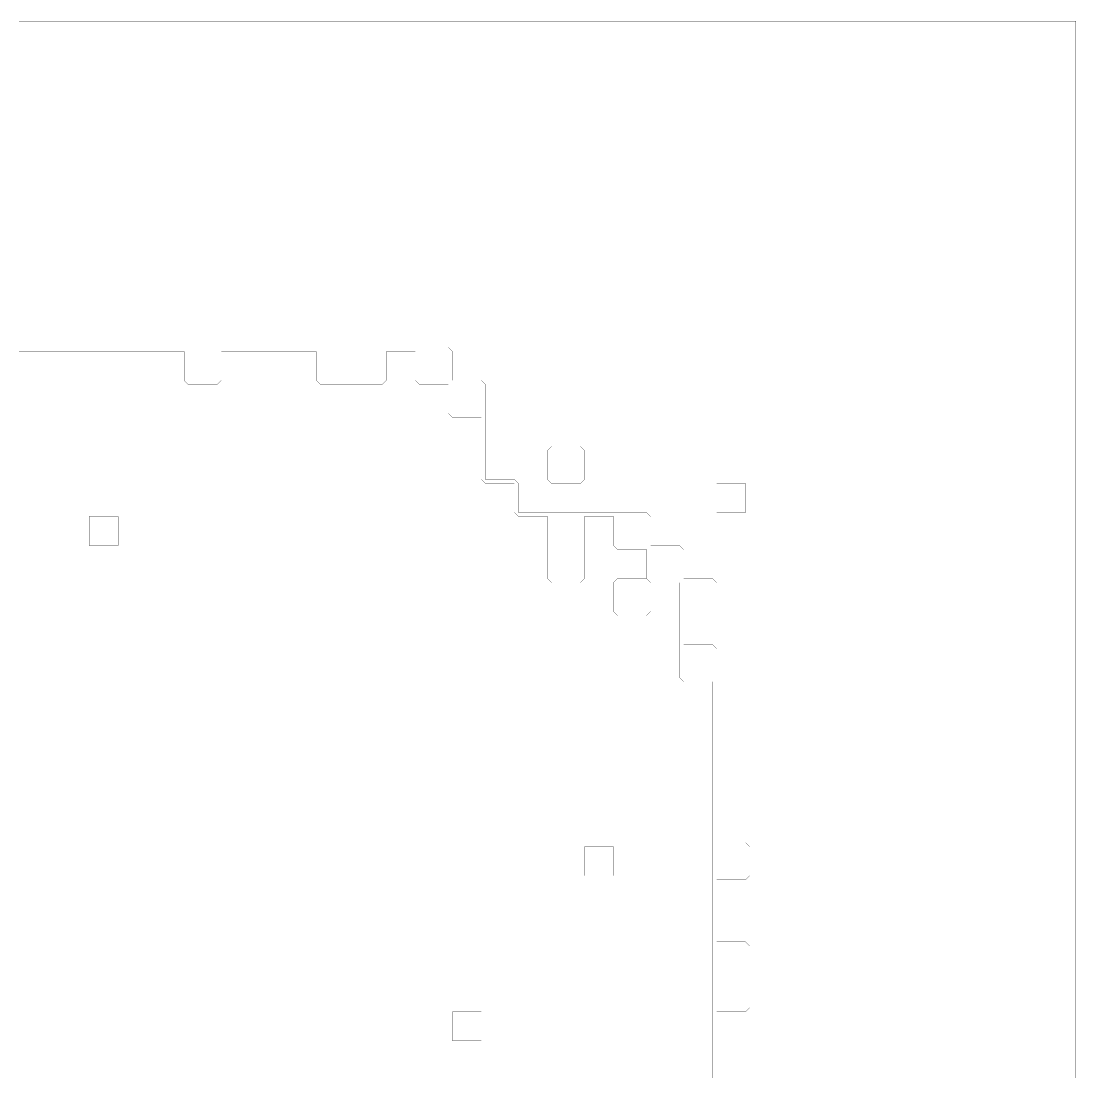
# Model space of a CAD drawing. Header units: metres. Extents: x 0 to 4990, y -4990 to 0.
# Drawn here: x 2495 to 4990, y -2495 to 0 of the extents above; entities that cross this region are included whole.
import ezdxf

# ---------------------------------------------------------------- set-up
doc = ezdxf.new("R2010")
doc.units = ezdxf.units.M
for name, color, linetype in [('conductor', 1, 'Continuous'), ('dielectric', 8, 'Continuous'), ('substrate', 5, 'Continuous')]:
    doc.layers.add(name, color=color, linetype=linetype)

msp = doc.modelspace()

# ---------------------------------------------------------------- linework, layer by layer
at = {"layer": 'conductor', "const_width": 0.5}
msp.add_lwpolyline([(4130.859375, -2500), (4130.859375, -2490.234375), (4130.859375, -2480.46875), (4130.859375, -2470.703125), (4130.859375, -2460.9375), (4130.859375, -2451.171875), (4130.859375, -2441.40625), (4130.859375, -2431.640625), (4130.859375, -2421.875), (4130.859375, -2412.109375), (4130.859375, -2402.34375), (4130.859375, -2392.578125), (4130.859375, -2382.8125), (4130.859375, -2373.046875), (4130.859375, -2363.28125), (4130.859375, -2353.515625), (4130.859375, -2343.75), (4130.859375, -2333.984375), (4130.859375, -2324.21875), (4130.859375, -2314.453125), (4130.859375, -2304.6875), (4130.859375, -2294.921875), (4130.859375, -2285.15625), (4130.859375, -2275.390625), (4130.859375, -2265.625), (4130.859375, -2255.859375), (4130.859375, -2246.09375), (4130.859375, -2236.328125), (4130.859375, -2226.5625), (4130.859375, -2216.796875), (4130.859375, -2207.03125), (4130.859375, -2197.265625), (4130.859375, -2187.5), (4130.859375, -2177.734375), (4130.859375, -2167.96875), (4130.859375, -2158.203125), (4130.859375, -2148.4375), (4130.859375, -2138.671875), (4130.859375, -2128.90625), (4130.859375, -2119.140625), (4130.859375, -2109.375), (4130.859375, -2099.609375), (4130.859375, -2089.84375), (4130.859375, -2080.078125), (4130.859375, -2070.3125), (4130.859375, -2060.546875), (4130.859375, -2050.78125), (4130.859375, -2041.015625), (4130.859375, -2031.25), (4130.859375, -2021.484375), (4130.859375, -2011.71875), (4130.859375, -2001.953125), (4130.859375, -1992.1875), (4130.859375, -1982.421875), (4130.859375, -1972.65625), (4130.859375, -1962.890625), (4130.859375, -1953.125), (4130.859375, -1943.359375), (4130.859375, -1933.59375), (4130.859375, -1923.828125), (4130.859375, -1914.0625), (4130.859375, -1904.296875), (4130.859375, -1894.53125), (4130.859375, -1884.765625), (4130.859375, -1875), (4130.859375, -1865.234375), (4130.859375, -1855.46875), (4130.859375, -1845.703125), (4130.859375, -1835.9375), (4130.859375, -1826.171875), (4130.859375, -1816.40625), (4130.859375, -1806.640625), (4130.859375, -1796.875), (4130.859375, -1787.109375), (4130.859375, -1777.34375), (4130.859375, -1767.578125), (4130.859375, -1757.8125), (4130.859375, -1748.046875), (4130.859375, -1738.28125), (4130.859375, -1728.515625), (4130.859375, -1718.75), (4130.859375, -1708.984375), (4130.859375, -1699.21875), (4130.859375, -1689.453125), (4130.859375, -1679.6875), (4130.859375, -1669.921875), (4130.859375, -1660.15625), (4130.859375, -1650.390625), (4130.859375, -1640.625), (4130.859375, -1630.859375), (4130.859375, -1621.09375), (4130.859375, -1611.328125), (4130.859375, -1601.5625), (4130.859375, -1591.796875), (4130.859375, -1582.03125), (4130.859375, -1572.265625), (4130.859375, -1562.5), (4121.09375, -1562.5), (4111.328125, -1562.5), (4101.5625, -1562.5), (4091.796875, -1562.5), (4082.03125, -1562.5), (4072.265625, -1562.5), (4062.5, -1562.5), (4052.734375, -1552.734375), (4052.734375, -1542.96875), (4052.734375, -1533.203125), (4052.734375, -1523.4375), (4052.734375, -1513.671875), (4052.734375, -1503.90625), (4052.734375, -1494.140625), (4052.734375, -1484.375), (4052.734375, -1474.609375), (4052.734375, -1464.84375), (4052.734375, -1455.078125), (4052.734375, -1445.3125), (4052.734375, -1435.546875), (4052.734375, -1425.78125), (4052.734375, -1416.015625), (4052.734375, -1406.25), (4052.734375, -1396.484375), (4052.734375, -1386.71875), (4052.734375, -1376.953125), (4052.734375, -1367.1875), (4052.734375, -1357.421875), (4052.734375, -1347.65625), (4052.734375, -1337.890625), (4052.734375, -1328.125), (4042.96875, -1328.125), (4033.203125, -1328.125), (4023.4375, -1328.125), (4013.671875, -1328.125), (4003.90625, -1328.125), (3994.140625, -1328.125), (3984.375, -1328.125), (3974.609375, -1318.359375), (3974.609375, -1308.59375), (3974.609375, -1298.828125), (3974.609375, -1289.0625), (3974.609375, -1279.296875), (3974.609375, -1269.53125), (3974.609375, -1259.765625), (3974.609375, -1250), (3964.84375, -1250), (3955.078125, -1250), (3945.3125, -1250), (3935.546875, -1250), (3925.78125, -1250), (3916.015625, -1250), (3906.25, -1250), (3896.484375, -1240.234375), (3896.484375, -1230.46875), (3896.484375, -1220.703125), (3896.484375, -1210.9375), (3896.484375, -1201.171875), (3896.484375, -1191.40625), (3896.484375, -1181.640625), (3896.484375, -1171.875), (3886.71875, -1171.875), (3876.953125, -1171.875), (3867.1875, -1171.875), (3857.421875, -1171.875), (3847.65625, -1171.875), (3837.890625, -1171.875), (3828.125, -1171.875), (3828.125, -1181.640625), (3828.125, -1191.40625), (3828.125, -1201.171875), (3828.125, -1210.9375), (3828.125, -1220.703125), (3828.125, -1230.46875), (3828.125, -1240.234375), (3828.125, -1250), (3828.125, -1259.765625), (3828.125, -1269.53125), (3828.125, -1279.296875), (3828.125, -1289.0625), (3828.125, -1298.828125), (3828.125, -1308.59375), (3828.125, -1318.359375), (3818.359375, -1328.125), (3808.59375, -1328.125), (3798.828125, -1328.125), (3789.0625, -1328.125), (3779.296875, -1328.125), (3769.53125, -1328.125), (3759.765625, -1328.125), (3750, -1328.125), (3740.234375, -1318.359375), (3740.234375, -1308.59375), (3740.234375, -1298.828125), (3740.234375, -1289.0625), (3740.234375, -1279.296875), (3740.234375, -1269.53125), (3740.234375, -1259.765625), (3740.234375, -1250), (3740.234375, -1240.234375), (3740.234375, -1230.46875), (3740.234375, -1220.703125), (3740.234375, -1210.9375), (3740.234375, -1201.171875), (3740.234375, -1191.40625), (3740.234375, -1181.640625), (3740.234375, -1171.875), (3730.46875, -1171.875), (3720.703125, -1171.875), (3710.9375, -1171.875), (3701.171875, -1171.875), (3691.40625, -1171.875), (3681.640625, -1171.875), (3671.875, -1171.875), (3662.109375, -1162.109375), (3662.109375, -1152.34375), (3662.109375, -1142.578125), (3662.109375, -1132.8125), (3662.109375, -1123.046875), (3662.109375, -1113.28125), (3662.109375, -1103.515625), (3662.109375, -1093.75), (3652.34375, -1093.75), (3642.578125, -1093.75), (3632.8125, -1093.75), (3623.046875, -1093.75), (3613.28125, -1093.75), (3603.515625, -1093.75), (3593.75, -1093.75), (3583.984375, -1083.984375), (3583.984375, -1074.21875), (3583.984375, -1064.453125), (3583.984375, -1054.6875), (3583.984375, -1044.921875), (3583.984375, -1035.15625), (3583.984375, -1025.390625), (3583.984375, -1015.625), (3583.984375, -1005.859375), (3583.984375, -996.09375), (3583.984375, -986.328125), (3583.984375, -976.5625), (3583.984375, -966.796875), (3583.984375, -957.03125), (3583.984375, -947.265625), (3583.984375, -937.5), (3574.21875, -937.5), (3564.453125, -937.5), (3554.6875, -937.5), (3544.921875, -937.5), (3535.15625, -937.5), (3525.390625, -937.5), (3515.625, -937.5), (3505.859375, -927.734375), (3505.859375, -917.96875), (3505.859375, -908.203125), (3505.859375, -898.4375), (3505.859375, -888.671875), (3505.859375, -878.90625), (3505.859375, -869.140625), (3505.859375, -859.375), (3496.09375, -859.375), (3486.328125, -859.375), (3476.5625, -859.375), (3466.796875, -859.375), (3457.03125, -859.375), (3447.265625, -859.375), (3437.5, -859.375), (3427.734375, -849.609375), (3427.734375, -839.84375), (3427.734375, -830.078125), (3427.734375, -820.3125), (3427.734375, -810.546875), (3427.734375, -800.78125), (3427.734375, -791.015625), (3427.734375, -781.25), (3417.96875, -781.25), (3408.203125, -781.25), (3398.4375, -781.25), (3388.671875, -781.25), (3378.90625, -781.25), (3369.140625, -781.25), (3359.375, -781.25), (3359.375, -791.015625), (3359.375, -800.78125), (3359.375, -810.546875), (3359.375, -820.3125), (3359.375, -830.078125), (3359.375, -839.84375), (3359.375, -849.609375), (3349.609375, -859.375), (3339.84375, -859.375), (3330.078125, -859.375), (3320.3125, -859.375), (3310.546875, -859.375), (3300.78125, -859.375), (3291.015625, -859.375), (3281.25, -859.375), (3271.484375, -859.375), (3261.71875, -859.375), (3251.953125, -859.375), (3242.1875, -859.375), (3232.421875, -859.375), (3222.65625, -859.375), (3212.890625, -859.375), (3203.125, -859.375), (3193.359375, -849.609375), (3193.359375, -839.84375), (3193.359375, -830.078125), (3193.359375, -820.3125), (3193.359375, -810.546875), (3193.359375, -800.78125), (3193.359375, -791.015625), (3193.359375, -781.25), (3183.59375, -781.25), (3173.828125, -781.25), (3164.0625, -781.25), (3154.296875, -781.25), (3144.53125, -781.25), (3134.765625, -781.25), (3125, -781.25), (3115.234375, -781.25), (3105.46875, -781.25), (3095.703125, -781.25), (3085.9375, -781.25), (3076.171875, -781.25), (3066.40625, -781.25), (3056.640625, -781.25), (3046.875, -781.25), (3037.109375, -781.25), (3027.34375, -781.25), (3017.578125, -781.25), (3007.8125, -781.25), (2998.046875, -781.25), (2988.28125, -781.25), (2978.515625, -781.25), (2968.75, -781.25), (2968.75, -791.015625), (2968.75, -800.78125), (2968.75, -810.546875), (2968.75, -820.3125), (2968.75, -830.078125), (2968.75, -839.84375), (2968.75, -849.609375), (2958.984375, -859.375), (2949.21875, -859.375), (2939.453125, -859.375), (2929.6875, -859.375), (2919.921875, -859.375), (2910.15625, -859.375), (2900.390625, -859.375), (2890.625, -859.375), (2880.859375, -849.609375), (2880.859375, -839.84375), (2880.859375, -830.078125), (2880.859375, -820.3125), (2880.859375, -810.546875), (2880.859375, -800.78125), (2880.859375, -791.015625), (2880.859375, -781.25), (2871.09375, -781.25), (2861.328125, -781.25), (2851.5625, -781.25), (2841.796875, -781.25), (2832.03125, -781.25), (2822.265625, -781.25), (2812.5, -781.25), (2802.734375, -781.25), (2792.96875, -781.25), (2783.203125, -781.25), (2773.4375, -781.25), (2763.671875, -781.25), (2753.90625, -781.25), (2744.140625, -781.25), (2734.375, -781.25), (2724.609375, -781.25), (2714.84375, -781.25), (2705.078125, -781.25), (2695.3125, -781.25), (2685.546875, -781.25), (2675.78125, -781.25), (2666.015625, -781.25), (2656.25, -781.25), (2646.484375, -781.25), (2636.71875, -781.25), (2626.953125, -781.25), (2617.1875, -781.25), (2607.421875, -781.25), (2597.65625, -781.25), (2587.890625, -781.25), (2578.125, -781.25), (2568.359375, -781.25), (2558.59375, -781.25), (2548.828125, -781.25), (2539.0625, -781.25), (2529.296875, -781.25), (2519.53125, -781.25), (2509.765625, -781.25), (2500, -781.25), (2490.234375, -781.25)], dxfattribs=at)
msp.add_lwpolyline([(3896.484375, -1328.125), (3906.25, -1318.359375), (3916.015625, -1318.359375), (3925.78125, -1318.359375), (3935.546875, -1318.359375), (3945.3125, -1318.359375), (3955.078125, -1318.359375), (3964.84375, -1318.359375), (3974.609375, -1318.359375), (3984.375, -1328.125), (3984.375, -1337.890625), (3984.375, -1347.65625), (3984.375, -1357.421875), (3984.375, -1367.1875), (3984.375, -1376.953125), (3984.375, -1386.71875), (3984.375, -1396.484375), (3974.609375, -1406.25), (3964.84375, -1406.25), (3955.078125, -1406.25), (3945.3125, -1406.25), (3935.546875, -1406.25), (3925.78125, -1406.25), (3916.015625, -1406.25), (3906.25, -1406.25), (3896.484375, -1396.484375), (3896.484375, -1386.71875), (3896.484375, -1376.953125), (3896.484375, -1367.1875), (3896.484375, -1357.421875), (3896.484375, -1347.65625), (3896.484375, -1337.890625)], close=True, dxfattribs=at)
at = {"layer": 'dielectric', "const_width": 0.5}
msp.add_lwpolyline([(4140.625, -1093.75), (4140.625, -1103.515625), (4140.625, -1113.28125), (4140.625, -1123.046875), (4140.625, -1132.8125), (4140.625, -1142.578125), (4140.625, -1152.34375), (4140.625, -1162.109375), (4150.390625, -1162.109375), (4160.15625, -1162.109375), (4169.921875, -1162.109375), (4179.6875, -1162.109375), (4189.453125, -1162.109375), (4199.21875, -1162.109375), (4208.984375, -1162.109375), (4208.984375, -1152.34375), (4208.984375, -1142.578125), (4208.984375, -1132.8125), (4208.984375, -1123.046875), (4208.984375, -1113.28125), (4208.984375, -1103.515625), (4208.984375, -1093.75), (4199.21875, -1093.75), (4189.453125, -1093.75), (4179.6875, -1093.75), (4169.921875, -1093.75), (4160.15625, -1093.75), (4150.390625, -1093.75)], close=True, dxfattribs=at)
at = {"layer": 'substrate', "const_width": 0.5}
for points in [[(4990.234375, -2500), (4990.234375, -2490.234375), (4990.234375, -2480.46875), (4990.234375, -2470.703125), (4990.234375, -2460.9375), (4990.234375, -2451.171875), (4990.234375, -2441.40625), (4990.234375, -2431.640625), (4990.234375, -2421.875), (4990.234375, -2412.109375), (4990.234375, -2402.34375), (4990.234375, -2392.578125), (4990.234375, -2382.8125), (4990.234375, -2373.046875), (4990.234375, -2363.28125), (4990.234375, -2353.515625), (4990.234375, -2343.75), (4990.234375, -2333.984375), (4990.234375, -2324.21875), (4990.234375, -2314.453125), (4990.234375, -2304.6875), (4990.234375, -2294.921875), (4990.234375, -2285.15625), (4990.234375, -2275.390625), (4990.234375, -2265.625), (4990.234375, -2255.859375), (4990.234375, -2246.09375), (4990.234375, -2236.328125), (4990.234375, -2226.5625), (4990.234375, -2216.796875), (4990.234375, -2207.03125), (4990.234375, -2197.265625), (4990.234375, -2187.5), (4990.234375, -2177.734375), (4990.234375, -2167.96875), (4990.234375, -2158.203125), (4990.234375, -2148.4375), (4990.234375, -2138.671875), (4990.234375, -2128.90625), (4990.234375, -2119.140625), (4990.234375, -2109.375), (4990.234375, -2099.609375), (4990.234375, -2089.84375), (4990.234375, -2080.078125), (4990.234375, -2070.3125), (4990.234375, -2060.546875), (4990.234375, -2050.78125), (4990.234375, -2041.015625), (4990.234375, -2031.25), (4990.234375, -2021.484375), (4990.234375, -2011.71875), (4990.234375, -2001.953125), (4990.234375, -1992.1875), (4990.234375, -1982.421875), (4990.234375, -1972.65625), (4990.234375, -1962.890625), (4990.234375, -1953.125), (4990.234375, -1943.359375), (4990.234375, -1933.59375), (4990.234375, -1923.828125), (4990.234375, -1914.0625), (4990.234375, -1904.296875), (4990.234375, -1894.53125), (4990.234375, -1884.765625), (4990.234375, -1875), (4990.234375, -1865.234375), (4990.234375, -1855.46875), (4990.234375, -1845.703125), (4990.234375, -1835.9375), (4990.234375, -1826.171875), (4990.234375, -1816.40625), (4990.234375, -1806.640625), (4990.234375, -1796.875), (4990.234375, -1787.109375), (4990.234375, -1777.34375), (4990.234375, -1767.578125), (4990.234375, -1757.8125), (4990.234375, -1748.046875), (4990.234375, -1738.28125), (4990.234375, -1728.515625), (4990.234375, -1718.75), (4990.234375, -1708.984375), (4990.234375, -1699.21875), (4990.234375, -1689.453125), (4990.234375, -1679.6875), (4990.234375, -1669.921875), (4990.234375, -1660.15625), (4990.234375, -1650.390625), (4990.234375, -1640.625), (4990.234375, -1630.859375), (4990.234375, -1621.09375), (4990.234375, -1611.328125), (4990.234375, -1601.5625), (4990.234375, -1591.796875), (4990.234375, -1582.03125), (4990.234375, -1572.265625), (4990.234375, -1562.5), (4990.234375, -1552.734375), (4990.234375, -1542.96875), (4990.234375, -1533.203125), (4990.234375, -1523.4375), (4990.234375, -1513.671875), (4990.234375, -1503.90625), (4990.234375, -1494.140625), (4990.234375, -1484.375), (4990.234375, -1474.609375), (4990.234375, -1464.84375), (4990.234375, -1455.078125), (4990.234375, -1445.3125), (4990.234375, -1435.546875), (4990.234375, -1425.78125), (4990.234375, -1416.015625), (4990.234375, -1406.25), (4990.234375, -1396.484375), (4990.234375, -1386.71875), (4990.234375, -1376.953125), (4990.234375, -1367.1875), (4990.234375, -1357.421875), (4990.234375, -1347.65625), (4990.234375, -1337.890625), (4990.234375, -1328.125), (4990.234375, -1318.359375), (4990.234375, -1308.59375), (4990.234375, -1298.828125), (4990.234375, -1289.0625), (4990.234375, -1279.296875), (4990.234375, -1269.53125), (4990.234375, -1259.765625), (4990.234375, -1250), (4990.234375, -1240.234375), (4990.234375, -1230.46875), (4990.234375, -1220.703125), (4990.234375, -1210.9375), (4990.234375, -1201.171875), (4990.234375, -1191.40625), (4990.234375, -1181.640625), (4990.234375, -1171.875), (4990.234375, -1162.109375), (4990.234375, -1152.34375), (4990.234375, -1142.578125), (4990.234375, -1132.8125), (4990.234375, -1123.046875), (4990.234375, -1113.28125), (4990.234375, -1103.515625), (4990.234375, -1093.75), (4990.234375, -1083.984375), (4990.234375, -1074.21875), (4990.234375, -1064.453125), (4990.234375, -1054.6875), (4990.234375, -1044.921875), (4990.234375, -1035.15625), (4990.234375, -1025.390625), (4990.234375, -1015.625), (4990.234375, -1005.859375), (4990.234375, -996.09375), (4990.234375, -986.328125), (4990.234375, -976.5625), (4990.234375, -966.796875), (4990.234375, -957.03125), (4990.234375, -947.265625), (4990.234375, -937.5), (4990.234375, -927.734375), (4990.234375, -917.96875), (4990.234375, -908.203125), (4990.234375, -898.4375), (4990.234375, -888.671875), (4990.234375, -878.90625), (4990.234375, -869.140625), (4990.234375, -859.375), (4990.234375, -849.609375), (4990.234375, -839.84375), (4990.234375, -830.078125), (4990.234375, -820.3125), (4990.234375, -810.546875), (4990.234375, -800.78125), (4990.234375, -791.015625), (4990.234375, -781.25), (4990.234375, -771.484375), (4990.234375, -761.71875), (4990.234375, -751.953125), (4990.234375, -742.1875), (4990.234375, -732.421875), (4990.234375, -722.65625), (4990.234375, -712.890625), (4990.234375, -703.125), (4990.234375, -693.359375), (4990.234375, -683.59375), (4990.234375, -673.828125), (4990.234375, -664.0625), (4990.234375, -654.296875), (4990.234375, -644.53125), (4990.234375, -634.765625), (4990.234375, -625), (4990.234375, -615.234375), (4990.234375, -605.46875), (4990.234375, -595.703125), (4990.234375, -585.9375), (4990.234375, -576.171875), (4990.234375, -566.40625), (4990.234375, -556.640625), (4990.234375, -546.875), (4990.234375, -537.109375), (4990.234375, -527.34375), (4990.234375, -517.578125), (4990.234375, -507.8125), (4990.234375, -498.046875), (4990.234375, -488.28125), (4990.234375, -478.515625), (4990.234375, -468.75), (4990.234375, -458.984375), (4990.234375, -449.21875), (4990.234375, -439.453125), (4990.234375, -429.6875), (4990.234375, -419.921875), (4990.234375, -410.15625), (4990.234375, -400.390625), (4990.234375, -390.625), (4990.234375, -380.859375), (4990.234375, -371.09375), (4990.234375, -361.328125), (4990.234375, -351.5625), (4990.234375, -341.796875), (4990.234375, -332.03125), (4990.234375, -322.265625), (4990.234375, -312.5), (4990.234375, -302.734375), (4990.234375, -292.96875), (4990.234375, -283.203125), (4990.234375, -273.4375), (4990.234375, -263.671875), (4990.234375, -253.90625), (4990.234375, -244.140625), (4990.234375, -234.375), (4990.234375, -224.609375), (4990.234375, -214.84375), (4990.234375, -205.078125), (4990.234375, -195.3125), (4990.234375, -185.546875), (4990.234375, -175.78125), (4990.234375, -166.015625), (4990.234375, -156.25), (4990.234375, -146.484375), (4990.234375, -136.71875), (4990.234375, -126.953125), (4990.234375, -117.1875), (4990.234375, -107.421875), (4990.234375, -97.65625), (4990.234375, -87.890625), (4990.234375, -78.125), (4990.234375, -68.359375), (4990.234375, -58.59375), (4990.234375, -48.828125), (4990.234375, -39.0625), (4990.234375, -29.296875), (4990.234375, -19.53125), (4990.234375, -9.765625), (4990.234375, 0), (4980.46875, 0), (4970.703125, 0), (4960.9375, 0), (4951.171875, 0), (4941.40625, 0), (4931.640625, 0), (4921.875, 0), (4912.109375, 0), (4902.34375, 0), (4892.578125, 0), (4882.8125, 0), (4873.046875, 0), (4863.28125, 0), (4853.515625, 0), (4843.75, 0), (4833.984375, 0), (4824.21875, 0), (4814.453125, 0), (4804.6875, 0), (4794.921875, 0), (4785.15625, 0), (4775.390625, 0), (4765.625, 0), (4755.859375, 0), (4746.09375, 0), (4736.328125, 0), (4726.5625, 0), (4716.796875, 0), (4707.03125, 0), (4697.265625, 0), (4687.5, 0), (4677.734375, 0), (4667.96875, 0), (4658.203125, 0), (4648.4375, 0), (4638.671875, 0), (4628.90625, 0), (4619.140625, 0), (4609.375, 0), (4599.609375, 0), (4589.84375, 0), (4580.078125, 0), (4570.3125, 0), (4560.546875, 0), (4550.78125, 0), (4541.015625, 0), (4531.25, 0), (4521.484375, 0), (4511.71875, 0), (4501.953125, 0), (4492.1875, 0), (4482.421875, 0), (4472.65625, 0), (4462.890625, 0), (4453.125, 0), (4443.359375, 0), (4433.59375, 0), (4423.828125, 0), (4414.0625, 0), (4404.296875, 0), (4394.53125, 0), (4384.765625, 0), (4375, 0), (4365.234375, 0), (4355.46875, 0), (4345.703125, 0), (4335.9375, 0), (4326.171875, 0), (4316.40625, 0), (4306.640625, 0), (4296.875, 0), (4287.109375, 0), (4277.34375, 0), (4267.578125, 0), (4257.8125, 0), (4248.046875, 0), (4238.28125, 0), (4228.515625, 0), (4218.75, 0), (4208.984375, 0), (4199.21875, 0), (4189.453125, 0), (4179.6875, 0), (4169.921875, 0), (4160.15625, 0), (4150.390625, 0), (4140.625, 0), (4130.859375, 0), (4121.09375, 0), (4111.328125, 0), (4101.5625, 0), (4091.796875, 0), (4082.03125, 0), (4072.265625, 0), (4062.5, 0), (4052.734375, 0), (4042.96875, 0), (4033.203125, 0), (4023.4375, 0), (4013.671875, 0), (4003.90625, 0), (3994.140625, 0), (3984.375, 0), (3974.609375, 0), (3964.84375, 0), (3955.078125, 0), (3945.3125, 0), (3935.546875, 0), (3925.78125, 0), (3916.015625, 0), (3906.25, 0), (3896.484375, 0), (3886.71875, 0), (3876.953125, 0), (3867.1875, 0), (3857.421875, 0), (3847.65625, 0), (3837.890625, 0), (3828.125, 0), (3818.359375, 0), (3808.59375, 0), (3798.828125, 0), (3789.0625, 0), (3779.296875, 0), (3769.53125, 0), (3759.765625, 0), (3750, 0), (3740.234375, 0), (3730.46875, 0), (3720.703125, 0), (3710.9375, 0), (3701.171875, 0), (3691.40625, 0), (3681.640625, 0), (3671.875, 0), (3662.109375, 0), (3652.34375, 0), (3642.578125, 0), (3632.8125, 0), (3623.046875, 0), (3613.28125, 0), (3603.515625, 0), (3593.75, 0), (3583.984375, 0), (3574.21875, 0), (3564.453125, 0), (3554.6875, 0), (3544.921875, 0), (3535.15625, 0), (3525.390625, 0), (3515.625, 0), (3505.859375, 0), (3496.09375, 0), (3486.328125, 0), (3476.5625, 0), (3466.796875, 0), (3457.03125, 0), (3447.265625, 0), (3437.5, 0), (3427.734375, 0), (3417.96875, 0), (3408.203125, 0), (3398.4375, 0), (3388.671875, 0), (3378.90625, 0), (3369.140625, 0), (3359.375, 0), (3349.609375, 0), (3339.84375, 0), (3330.078125, 0), (3320.3125, 0), (3310.546875, 0), (3300.78125, 0), (3291.015625, 0), (3281.25, 0), (3271.484375, 0), (3261.71875, 0), (3251.953125, 0), (3242.1875, 0), (3232.421875, 0), (3222.65625, 0), (3212.890625, 0), (3203.125, 0), (3193.359375, 0), (3183.59375, 0), (3173.828125, 0), (3164.0625, 0), (3154.296875, 0), (3144.53125, 0), (3134.765625, 0), (3125, 0), (3115.234375, 0), (3105.46875, 0), (3095.703125, 0), (3085.9375, 0), (3076.171875, 0), (3066.40625, 0), (3056.640625, 0), (3046.875, 0), (3037.109375, 0), (3027.34375, 0), (3017.578125, 0), (3007.8125, 0), (2998.046875, 0), (2988.28125, 0), (2978.515625, 0), (2968.75, 0), (2958.984375, 0), (2949.21875, 0), (2939.453125, 0), (2929.6875, 0), (2919.921875, 0), (2910.15625, 0), (2900.390625, 0), (2890.625, 0), (2880.859375, 0), (2871.09375, 0), (2861.328125, 0), (2851.5625, 0), (2841.796875, 0), (2832.03125, 0), (2822.265625, 0), (2812.5, 0), (2802.734375, 0), (2792.96875, 0), (2783.203125, 0), (2773.4375, 0), (2763.671875, 0), (2753.90625, 0), (2744.140625, 0), (2734.375, 0), (2724.609375, 0), (2714.84375, 0), (2705.078125, 0), (2695.3125, 0), (2685.546875, 0), (2675.78125, 0), (2666.015625, 0), (2656.25, 0), (2646.484375, 0), (2636.71875, 0), (2626.953125, 0), (2617.1875, 0), (2607.421875, 0), (2597.65625, 0), (2587.890625, 0), (2578.125, 0), (2568.359375, 0), (2558.59375, 0), (2548.828125, 0), (2539.0625, 0), (2529.296875, 0), (2519.53125, 0), (2509.765625, 0), (2500, 0), (2490.234375, 0)], [(2490.234375, -771.484375), (2500, -771.484375), (2509.765625, -771.484375), (2519.53125, -771.484375), (2529.296875, -771.484375), (2539.0625, -771.484375), (2548.828125, -771.484375), (2558.59375, -771.484375), (2568.359375, -771.484375), (2578.125, -771.484375), (2587.890625, -771.484375), (2597.65625, -771.484375), (2607.421875, -771.484375), (2617.1875, -771.484375), (2626.953125, -771.484375), (2636.71875, -771.484375), (2646.484375, -771.484375), (2656.25, -771.484375), (2666.015625, -771.484375), (2675.78125, -771.484375), (2685.546875, -771.484375), (2695.3125, -771.484375), (2705.078125, -771.484375), (2714.84375, -771.484375), (2724.609375, -771.484375), (2734.375, -771.484375), (2744.140625, -771.484375), (2753.90625, -771.484375), (2763.671875, -771.484375), (2773.4375, -771.484375), (2783.203125, -771.484375), (2792.96875, -771.484375), (2802.734375, -771.484375), (2812.5, -771.484375), (2822.265625, -771.484375), (2832.03125, -771.484375), (2841.796875, -771.484375), (2851.5625, -771.484375), (2861.328125, -771.484375), (2871.09375, -771.484375), (2880.859375, -771.484375), (2890.625, -771.484375), (2900.390625, -771.484375), (2910.15625, -771.484375), (2919.921875, -771.484375), (2929.6875, -771.484375), (2939.453125, -771.484375), (2949.21875, -771.484375), (2958.984375, -771.484375), (2968.75, -771.484375), (2978.515625, -771.484375), (2988.28125, -771.484375), (2998.046875, -771.484375), (3007.8125, -771.484375), (3017.578125, -771.484375), (3027.34375, -771.484375), (3037.109375, -771.484375), (3046.875, -771.484375), (3056.640625, -771.484375), (3066.40625, -771.484375), (3076.171875, -771.484375), (3085.9375, -771.484375), (3095.703125, -771.484375), (3105.46875, -771.484375), (3115.234375, -771.484375), (3125, -771.484375), (3134.765625, -771.484375), (3144.53125, -771.484375), (3154.296875, -771.484375), (3164.0625, -771.484375), (3173.828125, -771.484375), (3183.59375, -771.484375), (3193.359375, -771.484375), (3203.125, -771.484375), (3212.890625, -771.484375), (3222.65625, -771.484375), (3232.421875, -771.484375), (3242.1875, -771.484375), (3251.953125, -771.484375), (3261.71875, -771.484375), (3271.484375, -771.484375), (3281.25, -771.484375), (3291.015625, -771.484375), (3300.78125, -771.484375), (3310.546875, -771.484375), (3320.3125, -771.484375), (3330.078125, -771.484375), (3339.84375, -771.484375), (3349.609375, -771.484375), (3359.375, -771.484375), (3369.140625, -771.484375), (3378.90625, -771.484375), (3388.671875, -771.484375), (3398.4375, -771.484375), (3408.203125, -771.484375), (3417.96875, -771.484375), (3427.734375, -771.484375), (3437.5, -771.484375), (3447.265625, -771.484375), (3457.03125, -771.484375), (3466.796875, -771.484375), (3476.5625, -771.484375), (3486.328125, -771.484375), (3496.09375, -771.484375), (3505.859375, -771.484375), (3515.625, -781.25), (3515.625, -791.015625), (3515.625, -800.78125), (3515.625, -810.546875), (3515.625, -820.3125), (3515.625, -830.078125), (3515.625, -839.84375), (3515.625, -849.609375), (3525.390625, -849.609375), (3535.15625, -849.609375), (3544.921875, -849.609375), (3554.6875, -849.609375), (3564.453125, -849.609375), (3574.21875, -849.609375), (3583.984375, -849.609375), (3593.75, -859.375), (3593.75, -869.140625), (3593.75, -878.90625), (3593.75, -888.671875), (3593.75, -898.4375), (3593.75, -908.203125), (3593.75, -917.96875), (3593.75, -927.734375), (3593.75, -937.5), (3593.75, -947.265625), (3593.75, -957.03125), (3593.75, -966.796875), (3593.75, -976.5625), (3593.75, -986.328125), (3593.75, -996.09375), (3593.75, -1005.859375), (3593.75, -1015.625), (3593.75, -1025.390625), (3593.75, -1035.15625), (3593.75, -1044.921875), (3593.75, -1054.6875), (3593.75, -1064.453125), (3593.75, -1074.21875), (3593.75, -1083.984375), (3603.515625, -1083.984375), (3613.28125, -1083.984375), (3623.046875, -1083.984375), (3632.8125, -1083.984375), (3642.578125, -1083.984375), (3652.34375, -1083.984375), (3662.109375, -1083.984375), (3671.875, -1093.75), (3671.875, -1103.515625), (3671.875, -1113.28125), (3671.875, -1123.046875), (3671.875, -1132.8125), (3671.875, -1142.578125), (3671.875, -1152.34375), (3671.875, -1162.109375), (3681.640625, -1162.109375), (3691.40625, -1162.109375), (3701.171875, -1162.109375), (3710.9375, -1162.109375), (3720.703125, -1162.109375), (3730.46875, -1162.109375), (3740.234375, -1162.109375), (3750, -1162.109375), (3759.765625, -1162.109375), (3769.53125, -1162.109375), (3779.296875, -1162.109375), (3789.0625, -1162.109375), (3798.828125, -1162.109375), (3808.59375, -1162.109375), (3818.359375, -1162.109375), (3828.125, -1162.109375), (3837.890625, -1162.109375), (3847.65625, -1162.109375), (3857.421875, -1162.109375), (3867.1875, -1162.109375), (3876.953125, -1162.109375), (3886.71875, -1162.109375), (3896.484375, -1162.109375), (3906.25, -1162.109375), (3916.015625, -1162.109375), (3925.78125, -1162.109375), (3935.546875, -1162.109375), (3945.3125, -1162.109375), (3955.078125, -1162.109375), (3964.84375, -1162.109375), (3974.609375, -1162.109375), (3984.375, -1171.875), (3984.375, -1181.640625), (3984.375, -1191.40625), (3984.375, -1201.171875), (3984.375, -1210.9375), (3984.375, -1220.703125), (3984.375, -1230.46875), (3984.375, -1240.234375), (3994.140625, -1240.234375), (4003.90625, -1240.234375), (4013.671875, -1240.234375), (4023.4375, -1240.234375), (4033.203125, -1240.234375), (4042.96875, -1240.234375), (4052.734375, -1240.234375), (4062.5, -1250), (4062.5, -1259.765625), (4062.5, -1269.53125), (4062.5, -1279.296875), (4062.5, -1289.0625), (4062.5, -1298.828125), (4062.5, -1308.59375), (4062.5, -1318.359375), (4072.265625, -1318.359375), (4082.03125, -1318.359375), (4091.796875, -1318.359375), (4101.5625, -1318.359375), (4111.328125, -1318.359375), (4121.09375, -1318.359375), (4130.859375, -1318.359375), (4140.625, -1328.125), (4140.625, -1337.890625), (4140.625, -1347.65625), (4140.625, -1357.421875), (4140.625, -1367.1875), (4140.625, -1376.953125), (4140.625, -1386.71875), (4140.625, -1396.484375), (4130.859375, -1406.25), (4121.09375, -1406.25), (4111.328125, -1406.25), (4101.5625, -1406.25), (4091.796875, -1406.25), (4082.03125, -1406.25), (4072.265625, -1406.25), (4062.5, -1406.25), (4062.5, -1416.015625), (4062.5, -1425.78125), (4062.5, -1435.546875), (4062.5, -1445.3125), (4062.5, -1455.078125), (4062.5, -1464.84375), (4062.5, -1474.609375), (4072.265625, -1474.609375), (4082.03125, -1474.609375), (4091.796875, -1474.609375), (4101.5625, -1474.609375), (4111.328125, -1474.609375), (4121.09375, -1474.609375), (4130.859375, -1474.609375), (4140.625, -1484.375), (4140.625, -1494.140625), (4140.625, -1503.90625), (4140.625, -1513.671875), (4140.625, -1523.4375), (4140.625, -1533.203125), (4140.625, -1542.96875), (4140.625, -1552.734375), (4140.625, -1562.5), (4140.625, -1572.265625), (4140.625, -1582.03125), (4140.625, -1591.796875), (4140.625, -1601.5625), (4140.625, -1611.328125), (4140.625, -1621.09375), (4140.625, -1630.859375), (4140.625, -1640.625), (4140.625, -1650.390625), (4140.625, -1660.15625), (4140.625, -1669.921875), (4140.625, -1679.6875), (4140.625, -1689.453125), (4140.625, -1699.21875), (4140.625, -1708.984375), (4140.625, -1718.75), (4140.625, -1728.515625), (4140.625, -1738.28125), (4140.625, -1748.046875), (4140.625, -1757.8125), (4140.625, -1767.578125), (4140.625, -1777.34375), (4140.625, -1787.109375), (4140.625, -1796.875), (4140.625, -1806.640625), (4140.625, -1816.40625), (4140.625, -1826.171875), (4140.625, -1835.9375), (4140.625, -1845.703125), (4140.625, -1855.46875), (4140.625, -1865.234375), (4140.625, -1875), (4140.625, -1884.765625), (4140.625, -1894.53125), (4140.625, -1904.296875), (4140.625, -1914.0625), (4140.625, -1923.828125), (4140.625, -1933.59375), (4140.625, -1943.359375), (4150.390625, -1943.359375), (4160.15625, -1943.359375), (4169.921875, -1943.359375), (4179.6875, -1943.359375), (4189.453125, -1943.359375), (4199.21875, -1943.359375), (4208.984375, -1943.359375), (4218.75, -1953.125), (4218.75, -1962.890625), (4218.75, -1972.65625), (4218.75, -1982.421875), (4218.75, -1992.1875), (4218.75, -2001.953125), (4218.75, -2011.71875), (4218.75, -2021.484375), (4208.984375, -2031.25), (4199.21875, -2031.25), (4189.453125, -2031.25), (4179.6875, -2031.25), (4169.921875, -2031.25), (4160.15625, -2031.25), (4150.390625, -2031.25), (4140.625, -2031.25), (4140.625, -2041.015625), (4140.625, -2050.78125), (4140.625, -2060.546875), (4140.625, -2070.3125), (4140.625, -2080.078125), (4140.625, -2089.84375), (4140.625, -2099.609375), (4140.625, -2109.375), (4140.625, -2119.140625), (4140.625, -2128.90625), (4140.625, -2138.671875), (4140.625, -2148.4375), (4140.625, -2158.203125), (4140.625, -2167.96875), (4140.625, -2177.734375), (4150.390625, -2177.734375), (4160.15625, -2177.734375), (4169.921875, -2177.734375), (4179.6875, -2177.734375), (4189.453125, -2177.734375), (4199.21875, -2177.734375), (4208.984375, -2177.734375), (4218.75, -2187.5), (4218.75, -2197.265625), (4218.75, -2207.03125), (4218.75, -2216.796875), (4218.75, -2226.5625), (4218.75, -2236.328125), (4218.75, -2246.09375), (4218.75, -2255.859375), (4218.75, -2265.625), (4218.75, -2275.390625), (4218.75, -2285.15625), (4218.75, -2294.921875), (4218.75, -2304.6875), (4218.75, -2314.453125), (4218.75, -2324.21875), (4218.75, -2333.984375), (4208.984375, -2343.75), (4199.21875, -2343.75), (4189.453125, -2343.75), (4179.6875, -2343.75), (4169.921875, -2343.75), (4160.15625, -2343.75), (4150.390625, -2343.75), (4140.625, -2343.75), (4140.625, -2353.515625), (4140.625, -2363.28125), (4140.625, -2373.046875), (4140.625, -2382.8125), (4140.625, -2392.578125), (4140.625, -2402.34375), (4140.625, -2412.109375), (4140.625, -2421.875), (4140.625, -2431.640625), (4140.625, -2441.40625), (4140.625, -2451.171875), (4140.625, -2460.9375), (4140.625, -2470.703125), (4140.625, -2480.46875), (4140.625, -2490.234375), (4140.625, -2500)]]:
    msp.add_lwpolyline(points, dxfattribs=at)
for points in [[(3740.234375, -1015.625), (3750, -1005.859375), (3759.765625, -1005.859375), (3769.53125, -1005.859375), (3779.296875, -1005.859375), (3789.0625, -1005.859375), (3798.828125, -1005.859375), (3808.59375, -1005.859375), (3818.359375, -1005.859375), (3828.125, -1015.625), (3828.125, -1025.390625), (3828.125, -1035.15625), (3828.125, -1044.921875), (3828.125, -1054.6875), (3828.125, -1064.453125), (3828.125, -1074.21875), (3828.125, -1083.984375), (3818.359375, -1093.75), (3808.59375, -1093.75), (3798.828125, -1093.75), (3789.0625, -1093.75), (3779.296875, -1093.75), (3769.53125, -1093.75), (3759.765625, -1093.75), (3750, -1093.75), (3740.234375, -1083.984375), (3740.234375, -1074.21875), (3740.234375, -1064.453125), (3740.234375, -1054.6875), (3740.234375, -1044.921875), (3740.234375, -1035.15625), (3740.234375, -1025.390625)], [(2656.25, -1171.875), (2656.25, -1181.640625), (2656.25, -1191.40625), (2656.25, -1201.171875), (2656.25, -1210.9375), (2656.25, -1220.703125), (2656.25, -1230.46875), (2656.25, -1240.234375), (2666.015625, -1240.234375), (2675.78125, -1240.234375), (2685.546875, -1240.234375), (2695.3125, -1240.234375), (2705.078125, -1240.234375), (2714.84375, -1240.234375), (2724.609375, -1240.234375), (2724.609375, -1230.46875), (2724.609375, -1220.703125), (2724.609375, -1210.9375), (2724.609375, -1201.171875), (2724.609375, -1191.40625), (2724.609375, -1181.640625), (2724.609375, -1171.875), (2714.84375, -1171.875), (2705.078125, -1171.875), (2695.3125, -1171.875), (2685.546875, -1171.875), (2675.78125, -1171.875), (2666.015625, -1171.875)], [(3828.125, -1953.125), (3828.125, -1962.890625), (3828.125, -1972.65625), (3828.125, -1982.421875), (3828.125, -1992.1875), (3828.125, -2001.953125), (3828.125, -2011.71875), (3828.125, -2021.484375), (3837.890625, -2021.484375), (3847.65625, -2021.484375), (3857.421875, -2021.484375), (3867.1875, -2021.484375), (3876.953125, -2021.484375), (3886.71875, -2021.484375), (3896.484375, -2021.484375), (3896.484375, -2011.71875), (3896.484375, -2001.953125), (3896.484375, -1992.1875), (3896.484375, -1982.421875), (3896.484375, -1972.65625), (3896.484375, -1962.890625), (3896.484375, -1953.125), (3886.71875, -1953.125), (3876.953125, -1953.125), (3867.1875, -1953.125), (3857.421875, -1953.125), (3847.65625, -1953.125), (3837.890625, -1953.125)], [(3515.625, -2343.75), (3515.625, -2353.515625), (3515.625, -2363.28125), (3515.625, -2373.046875), (3515.625, -2382.8125), (3515.625, -2392.578125), (3515.625, -2402.34375), (3515.625, -2412.109375), (3525.390625, -2412.109375), (3535.15625, -2412.109375), (3544.921875, -2412.109375), (3554.6875, -2412.109375), (3564.453125, -2412.109375), (3574.21875, -2412.109375), (3583.984375, -2412.109375), (3583.984375, -2402.34375), (3583.984375, -2392.578125), (3583.984375, -2382.8125), (3583.984375, -2373.046875), (3583.984375, -2363.28125), (3583.984375, -2353.515625), (3583.984375, -2343.75), (3574.21875, -2343.75), (3564.453125, -2343.75), (3554.6875, -2343.75), (3544.921875, -2343.75), (3535.15625, -2343.75), (3525.390625, -2343.75)]]:
    msp.add_lwpolyline(points, close=True, dxfattribs=at)

doc.saveas('drawing.dxf')
